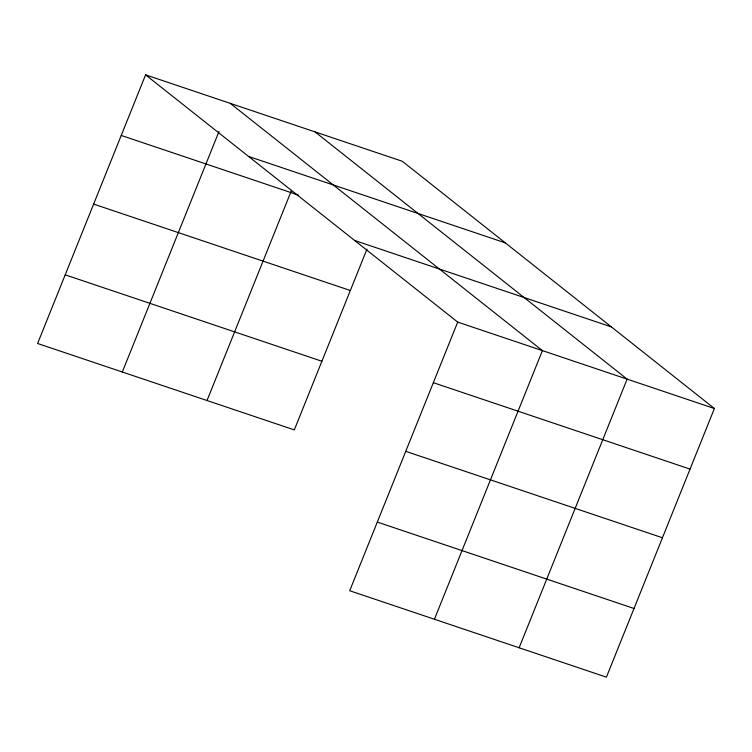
<?xml version="1.0" encoding="UTF-8"?>
<svg xmlns="http://www.w3.org/2000/svg" width="752" height="752" viewBox="0 0 752 752"><rect width="100%" height="100%" fill="white"/><g stroke="black" fill="none" stroke-linecap="round" stroke-linejoin="round"><path stroke-width="1.13" d="M145.587 74.852L457.695 322.1L349.708 590.734L606.413 677.148L714.4 408.515L402.292 161.266L145.587 74.852L37.6 343.485L294.305 429.9L366.985 249.1M122.313 372.005L218.992 131.497M207.026 400.525L291.532 190.312M434.421 619.253L542.408 350.611L230.3 103.372M519.134 647.763L627.121 379.13L315.013 131.882M248.583 156.444L505.288 242.858M121.232 135.435L298.394 195.078M354.7 240.508L611.404 326.923M457.695 322.1L714.4 408.515M93.633 204.093L350.338 290.507M433.34 382.683L690.045 469.098M65.198 274.828L321.903 361.251M405.742 451.341L662.446 537.755M377.307 522.076L634.011 608.49"/></g></svg>
